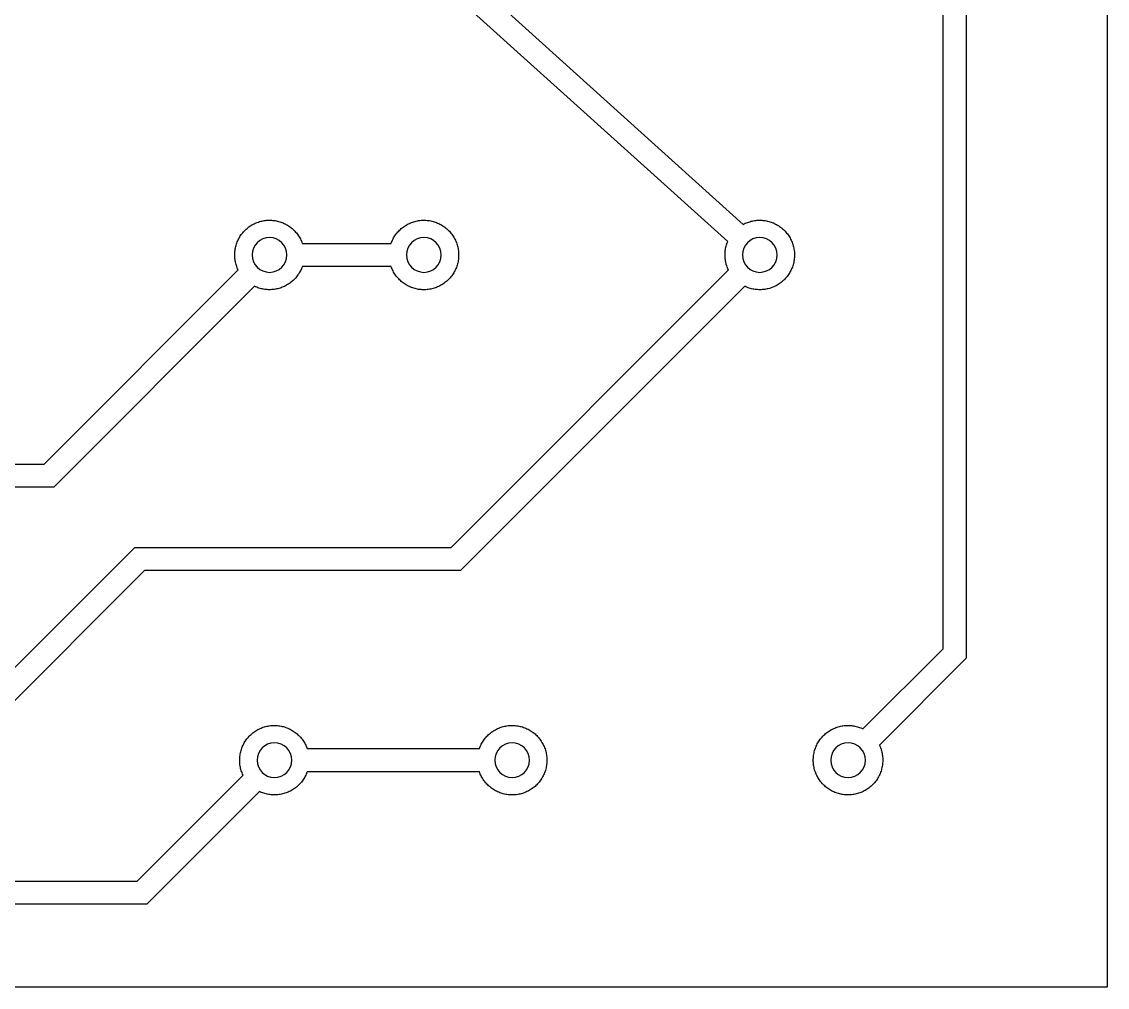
# Model space of a CAD drawing. Extents: x 77.4 to 152.4, y 0 to 50.
# Drawn here: x 124.26 to 152.38, y 0 to 25 of the extents above; entities that cross this region are included whole.
import ezdxf

# ---------------------------------------------------------------- set-up
doc = ezdxf.new("R2010")
doc.units = 0
doc.layers.add('DEFAULT', color=7, linetype='CONTINUOUS')

msp = doc.modelspace()

# ---------------------------------------------------------------- linework, layer by layer
at = {"layer": 'DEFAULT'}
for p, q in [((152.378, 50), (152.378, 0)), ((148.723, 34.706), (148.723, 8.517)), ((148.123, 8.765), (148.123, 34.458)), ((128.885, 32.428), (142.945, 19.752)), ((142.544, 19.306), (128.654, 31.828)), ((130.116, 19.667), (130.141, 19.686)), ((130.141, 19.686), (130.166, 19.704)), ((130.166, 19.704), (130.192, 19.721)), ((130.192, 19.721), (130.219, 19.737)), ((130.219, 19.737), (130.246, 19.752)), ((130.246, 19.752), (130.274, 19.767)), ((130.274, 19.767), (130.302, 19.78)), ((130.302, 19.78), (130.33, 19.792)), ((130.33, 19.792), (130.359, 19.804)), ((130.359, 19.804), (130.388, 19.814)), ((130.388, 19.814), (130.418, 19.824)), ((130.418, 19.824), (130.448, 19.832)), ((130.448, 19.832), (130.478, 19.839)), ((130.478, 19.839), (130.509, 19.845)), ((130.509, 19.845), (130.539, 19.851)), ((130.539, 19.851), (130.57, 19.855)), ((130.57, 19.855), (130.601, 19.858)), ((130.601, 19.858), (130.632, 19.86)), ((130.632, 19.86), (130.663, 19.861)), ((130.663, 19.861), (130.694, 19.861)), ((130.694, 19.861), (130.725, 19.859)), ((130.725, 19.859), (130.756, 19.857)), ((130.756, 19.857), (130.787, 19.854)), ((130.787, 19.854), (130.818, 19.849)), ((130.818, 19.849), (130.849, 19.844)), ((130.849, 19.844), (130.879, 19.837)), ((130.879, 19.837), (130.909, 19.83)), ((130.909, 19.83), (130.939, 19.821)), ((130.939, 19.821), (130.969, 19.811)), ((130.969, 19.811), (130.998, 19.801)), ((130.998, 19.801), (131.027, 19.789)), ((131.027, 19.789), (131.055, 19.777)), ((131.055, 19.777), (131.083, 19.763)), ((131.083, 19.763), (131.11, 19.748)), ((131.11, 19.748), (131.137, 19.733)), ((131.137, 19.733), (131.164, 19.716)), ((131.164, 19.716), (131.19, 19.699)), ((131.19, 19.699), (131.215, 19.681)), ((134.138, 19.683), (134.163, 19.701)), ((134.163, 19.701), (134.189, 19.719)), ((134.189, 19.719), (134.216, 19.735)), ((134.216, 19.735), (134.243, 19.751)), ((134.243, 19.751), (134.271, 19.765)), ((134.271, 19.765), (134.299, 19.779)), ((134.299, 19.779), (134.328, 19.791)), ((134.328, 19.791), (134.357, 19.803)), ((134.357, 19.803), (134.386, 19.813)), ((134.386, 19.813), (134.416, 19.823)), ((134.416, 19.823), (134.446, 19.831)), ((134.446, 19.831), (134.477, 19.839)), ((134.477, 19.839), (134.507, 19.845)), ((134.507, 19.845), (134.538, 19.85)), ((134.538, 19.85), (134.569, 19.855)), ((134.569, 19.855), (134.6, 19.858)), ((134.6, 19.858), (134.632, 19.86)), ((134.632, 19.86), (134.663, 19.861)), ((134.663, 19.861), (134.694, 19.861)), ((134.694, 19.861), (134.726, 19.859)), ((134.726, 19.859), (134.757, 19.857)), ((134.757, 19.857), (134.788, 19.854)), ((134.788, 19.854), (134.819, 19.849)), ((134.819, 19.849), (134.85, 19.844)), ((134.85, 19.844), (134.88, 19.837)), ((134.88, 19.837), (134.911, 19.829)), ((134.911, 19.829), (134.941, 19.821)), ((134.941, 19.821), (134.971, 19.811)), ((134.971, 19.811), (135, 19.8)), ((135, 19.8), (135.029, 19.788)), ((135.029, 19.788), (135.058, 19.775)), ((135.058, 19.775), (135.086, 19.761)), ((135.086, 19.761), (135.113, 19.747)), ((135.113, 19.747), (135.14, 19.731)), ((135.14, 19.731), (135.167, 19.714)), ((135.167, 19.714), (135.193, 19.697)), ((135.193, 19.697), (135.218, 19.678)), ((142.945, 19.752), (142.973, 19.766)), ((142.973, 19.766), (143.001, 19.78)), ((143.001, 19.78), (143.03, 19.792)), ((143.03, 19.792), (143.059, 19.804)), ((143.059, 19.804), (143.088, 19.814)), ((143.088, 19.814), (143.118, 19.823)), ((143.118, 19.823), (143.148, 19.832)), ((143.148, 19.832), (143.178, 19.839)), ((143.178, 19.839), (143.208, 19.845)), ((143.208, 19.845), (143.239, 19.851)), ((143.239, 19.851), (143.27, 19.855)), ((143.27, 19.855), (143.301, 19.858)), ((143.301, 19.858), (143.332, 19.86)), ((143.332, 19.86), (143.363, 19.861)), ((143.363, 19.861), (143.394, 19.861)), ((143.394, 19.861), (143.425, 19.859)), ((143.425, 19.859), (143.457, 19.857)), ((143.457, 19.857), (143.487, 19.854)), ((143.487, 19.854), (143.518, 19.849)), ((143.518, 19.849), (143.549, 19.844)), ((143.549, 19.844), (143.579, 19.837)), ((143.579, 19.837), (143.61, 19.83)), ((143.61, 19.83), (143.64, 19.821)), ((143.64, 19.821), (143.669, 19.811)), ((143.669, 19.811), (143.698, 19.801)), ((143.698, 19.801), (143.727, 19.789)), ((143.727, 19.789), (143.756, 19.776)), ((143.756, 19.776), (143.784, 19.762)), ((143.784, 19.762), (143.811, 19.748)), ((143.811, 19.748), (143.838, 19.732)), ((143.838, 19.732), (143.865, 19.716)), ((143.865, 19.716), (143.89, 19.698)), ((143.89, 19.698), (143.916, 19.68)), ((129.879, 19.382), (129.894, 19.409)), ((129.894, 19.409), (129.91, 19.436)), ((129.91, 19.436), (129.927, 19.462)), ((129.927, 19.462), (129.945, 19.488)), ((129.945, 19.488), (129.964, 19.513)), ((129.964, 19.513), (129.983, 19.537)), ((129.983, 19.537), (130.003, 19.56)), ((130.003, 19.56), (130.024, 19.583)), ((130.024, 19.583), (130.046, 19.605)), ((130.046, 19.605), (130.069, 19.627)), ((130.069, 19.627), (130.092, 19.647)), ((130.092, 19.647), (130.116, 19.667)), ((131.215, 19.681), (131.239, 19.662)), ((131.239, 19.662), (131.263, 19.642)), ((131.263, 19.642), (131.286, 19.621)), ((131.286, 19.621), (131.309, 19.599)), ((131.309, 19.599), (131.33, 19.577)), ((131.33, 19.577), (131.351, 19.554)), ((131.351, 19.554), (131.371, 19.53)), ((131.371, 19.53), (131.391, 19.506)), ((131.391, 19.506), (131.409, 19.481)), ((131.409, 19.481), (131.427, 19.455)), ((131.427, 19.455), (131.443, 19.429)), ((131.443, 19.429), (131.459, 19.402)), ((133.891, 19.403), (133.907, 19.43)), ((133.907, 19.43), (133.923, 19.457)), ((133.923, 19.457), (133.941, 19.483)), ((133.941, 19.483), (133.96, 19.508)), ((133.96, 19.508), (133.979, 19.532)), ((133.979, 19.532), (134, 19.556)), ((134, 19.556), (134.021, 19.579)), ((134.021, 19.579), (134.043, 19.602)), ((134.043, 19.602), (134.065, 19.623)), ((134.065, 19.623), (134.089, 19.644)), ((134.089, 19.644), (134.113, 19.664)), ((134.113, 19.664), (134.138, 19.683)), ((135.218, 19.678), (135.243, 19.659)), ((135.243, 19.659), (135.267, 19.639)), ((135.267, 19.639), (135.29, 19.618)), ((135.29, 19.618), (135.312, 19.596)), ((135.312, 19.596), (135.334, 19.573)), ((135.334, 19.573), (135.355, 19.55)), ((135.355, 19.55), (135.375, 19.526)), ((135.375, 19.526), (135.394, 19.501)), ((135.394, 19.501), (135.413, 19.476)), ((135.413, 19.476), (135.43, 19.45)), ((135.43, 19.45), (135.447, 19.423)), ((135.447, 19.423), (135.462, 19.396)), ((143.916, 19.68), (143.94, 19.661)), ((143.94, 19.661), (143.964, 19.641)), ((143.964, 19.641), (143.987, 19.62)), ((143.987, 19.62), (144.01, 19.599)), ((144.01, 19.599), (144.031, 19.576)), ((144.031, 19.576), (144.052, 19.553)), ((144.052, 19.553), (144.072, 19.529)), ((144.072, 19.529), (144.092, 19.505)), ((144.092, 19.505), (144.11, 19.48)), ((144.11, 19.48), (144.128, 19.454)), ((144.128, 19.454), (144.144, 19.427)), ((144.144, 19.427), (144.16, 19.401)), ((129.789, 19.119), (129.795, 19.149)), ((129.795, 19.149), (129.802, 19.179)), ((129.802, 19.179), (129.81, 19.209)), ((129.81, 19.209), (129.819, 19.239)), ((129.819, 19.239), (129.829, 19.269)), ((129.829, 19.269), (129.84, 19.298)), ((129.84, 19.298), (129.852, 19.326)), ((129.852, 19.326), (129.865, 19.354)), ((129.865, 19.354), (129.879, 19.382)), ((131.459, 19.402), (131.474, 19.375)), ((131.474, 19.375), (131.488, 19.347)), ((131.488, 19.347), (131.5, 19.319)), ((131.5, 19.319), (131.512, 19.29)), ((131.512, 19.29), (131.523, 19.261)), ((131.523, 19.261), (133.826, 19.261)), ((133.826, 19.261), (133.837, 19.29)), ((133.837, 19.29), (133.849, 19.319)), ((133.849, 19.319), (133.862, 19.348)), ((133.862, 19.348), (133.876, 19.376)), ((133.876, 19.376), (133.891, 19.403)), ((135.462, 19.396), (135.477, 19.368)), ((135.477, 19.368), (135.491, 19.34)), ((135.491, 19.34), (135.503, 19.312)), ((135.503, 19.312), (135.515, 19.282)), ((135.515, 19.282), (135.526, 19.253)), ((135.526, 19.253), (135.535, 19.223)), ((135.535, 19.223), (135.544, 19.193)), ((135.544, 19.193), (135.552, 19.163)), ((135.552, 19.163), (135.558, 19.132)), ((135.558, 19.132), (135.564, 19.101)), ((142.486, 19.103), (142.491, 19.133)), ((142.491, 19.133), (142.497, 19.162)), ((142.497, 19.162), (142.505, 19.192)), ((142.505, 19.192), (142.513, 19.221)), ((142.513, 19.221), (142.522, 19.25)), ((142.522, 19.25), (142.532, 19.278)), ((142.532, 19.278), (142.544, 19.306)), ((144.16, 19.401), (144.175, 19.373)), ((144.175, 19.373), (144.188, 19.345)), ((144.188, 19.345), (144.201, 19.317)), ((144.201, 19.317), (144.213, 19.288)), ((144.213, 19.288), (144.224, 19.259)), ((144.224, 19.259), (144.234, 19.229)), ((144.234, 19.229), (144.242, 19.199)), ((144.242, 19.199), (144.25, 19.169)), ((144.25, 19.169), (144.257, 19.139)), ((144.257, 19.139), (144.262, 19.108)), ((129.775, 18.995), (129.777, 19.026)), ((129.775, 18.964), (129.775, 18.995)), ((129.775, 18.933), (129.775, 18.964)), ((129.777, 18.902), (129.775, 18.933)), ((129.777, 19.026), (129.78, 19.057)), ((129.779, 18.871), (129.777, 18.902)), ((129.783, 18.84), (129.779, 18.871)), ((129.78, 19.057), (129.784, 19.088)), ((129.784, 19.088), (129.789, 19.119)), ((135.564, 19.101), (135.568, 19.07)), ((135.568, 18.851), (135.564, 18.82)), ((135.568, 19.07), (135.571, 19.039)), ((135.571, 18.883), (135.568, 18.851)), ((135.571, 19.039), (135.573, 19.008)), ((135.573, 18.914), (135.571, 18.883)), ((135.573, 19.008), (135.574, 18.977)), ((135.574, 18.945), (135.573, 18.914)), ((135.574, 18.977), (135.574, 18.945)), ((142.475, 18.983), (142.476, 19.013)), ((142.475, 18.953), (142.475, 18.983)), ((142.475, 18.922), (142.475, 18.953)), ((142.477, 18.892), (142.475, 18.922)), ((142.476, 19.013), (142.478, 19.043)), ((142.48, 18.862), (142.477, 18.892)), ((142.478, 19.043), (142.482, 19.073)), ((142.484, 18.832), (142.48, 18.862)), ((142.482, 19.073), (142.486, 19.103)), ((144.262, 19.108), (144.267, 19.077)), ((144.269, 18.86), (144.265, 18.829)), ((144.267, 19.077), (144.271, 19.046)), ((144.272, 18.891), (144.269, 18.86)), ((144.271, 19.046), (144.273, 19.015)), ((144.274, 18.922), (144.272, 18.891)), ((144.273, 19.015), (144.274, 18.984)), ((144.274, 18.984), (144.275, 18.953)), ((144.275, 18.953), (144.274, 18.922)), ((124.835, 13.546), (129.862, 18.573)), ((129.787, 18.809), (129.783, 18.84)), ((129.793, 18.779), (129.787, 18.809)), ((129.8, 18.748), (129.793, 18.779)), ((129.808, 18.718), (129.8, 18.748)), ((129.817, 18.689), (129.808, 18.718)), ((129.827, 18.659), (129.817, 18.689)), ((129.838, 18.63), (129.827, 18.659)), ((129.85, 18.601), (129.838, 18.63)), ((129.862, 18.573), (129.85, 18.601)), ((131.488, 18.575), (131.474, 18.548)), ((131.501, 18.604), (131.488, 18.575)), ((131.512, 18.632), (131.501, 18.604)), ((131.523, 18.661), (131.512, 18.632)), ((133.826, 18.661), (131.523, 18.661)), ((133.837, 18.632), (133.826, 18.661)), ((133.849, 18.603), (133.837, 18.632)), ((133.862, 18.574), (133.849, 18.603)), ((133.876, 18.546), (133.862, 18.574)), ((135.377, 11.388), (142.562, 18.573)), ((135.491, 18.582), (135.477, 18.553)), ((135.503, 18.61), (135.491, 18.582)), ((135.515, 18.639), (135.503, 18.61)), ((135.526, 18.669), (135.515, 18.639)), ((135.535, 18.698), (135.526, 18.669)), ((135.544, 18.729), (135.535, 18.698)), ((135.552, 18.759), (135.544, 18.729)), ((135.558, 18.79), (135.552, 18.759)), ((135.564, 18.82), (135.558, 18.79)), ((142.489, 18.802), (142.484, 18.832)), ((142.494, 18.773), (142.489, 18.802)), ((142.501, 18.743), (142.494, 18.773)), ((142.509, 18.714), (142.501, 18.743)), ((142.518, 18.685), (142.509, 18.714)), ((142.528, 18.657), (142.518, 18.685)), ((142.538, 18.628), (142.528, 18.657)), ((142.55, 18.6), (142.538, 18.628)), ((142.562, 18.573), (142.55, 18.6)), ((144.182, 18.562), (144.167, 18.535)), ((144.195, 18.59), (144.182, 18.562)), ((144.207, 18.619), (144.195, 18.59)), ((144.219, 18.648), (144.207, 18.619)), ((144.229, 18.678), (144.219, 18.648)), ((144.238, 18.707), (144.229, 18.678)), ((144.246, 18.737), (144.238, 18.707)), ((144.254, 18.768), (144.246, 18.737)), ((144.26, 18.798), (144.254, 18.768)), ((144.265, 18.829), (144.26, 18.798)), ((131.266, 18.283), (131.243, 18.263)), ((131.289, 18.304), (131.266, 18.283)), ((131.311, 18.325), (131.289, 18.304)), ((131.333, 18.347), (131.311, 18.325)), ((131.353, 18.37), (131.333, 18.347)), ((131.373, 18.394), (131.353, 18.37)), ((131.392, 18.418), (131.373, 18.394)), ((131.41, 18.443), (131.392, 18.418)), ((131.428, 18.468), (131.41, 18.443)), ((131.444, 18.494), (131.428, 18.468)), ((131.46, 18.521), (131.444, 18.494)), ((131.474, 18.548), (131.46, 18.521)), ((133.891, 18.518), (133.876, 18.546)), ((133.907, 18.491), (133.891, 18.518)), ((133.923, 18.465), (133.907, 18.491)), ((133.941, 18.439), (133.923, 18.465)), ((133.96, 18.414), (133.941, 18.439)), ((133.979, 18.389), (133.96, 18.414)), ((134, 18.366), (133.979, 18.389)), ((134.021, 18.342), (134, 18.366)), ((134.043, 18.32), (134.021, 18.342)), ((134.065, 18.298), (134.043, 18.32)), ((134.089, 18.278), (134.065, 18.298)), ((135.267, 18.283), (135.243, 18.263)), ((135.29, 18.304), (135.267, 18.283)), ((135.312, 18.326), (135.29, 18.304)), ((135.334, 18.349), (135.312, 18.326)), ((135.355, 18.372), (135.334, 18.349)), ((135.375, 18.396), (135.355, 18.372)), ((135.394, 18.421), (135.375, 18.396)), ((135.413, 18.446), (135.394, 18.421)), ((135.43, 18.472), (135.413, 18.446)), ((135.447, 18.499), (135.43, 18.472)), ((135.462, 18.526), (135.447, 18.499)), ((135.477, 18.553), (135.462, 18.526)), ((143.976, 18.291), (143.952, 18.271)), ((143.998, 18.312), (143.976, 18.291)), ((144.021, 18.334), (143.998, 18.312)), ((144.042, 18.357), (144.021, 18.334)), ((144.062, 18.38), (144.042, 18.357)), ((144.082, 18.405), (144.062, 18.38)), ((144.101, 18.429), (144.082, 18.405)), ((144.119, 18.455), (144.101, 18.429)), ((144.136, 18.481), (144.119, 18.455)), ((144.152, 18.507), (144.136, 18.481)), ((144.167, 18.535), (144.152, 18.507)), ((130.287, 18.149), (125.084, 12.946)), ((130.315, 18.136), (130.287, 18.149)), ((130.343, 18.124), (130.315, 18.136)), ((130.372, 18.113), (130.343, 18.124)), ((130.401, 18.103), (130.372, 18.113)), ((130.431, 18.095), (130.401, 18.103)), ((130.46, 18.087), (130.431, 18.095)), ((130.49, 18.08), (130.46, 18.087)), ((130.521, 18.074), (130.49, 18.08)), ((130.551, 18.069), (130.521, 18.074)), ((130.582, 18.066), (130.551, 18.069)), ((130.612, 18.063), (130.582, 18.066)), ((130.643, 18.061), (130.612, 18.063)), ((130.674, 18.061), (130.643, 18.061)), ((130.705, 18.061), (130.674, 18.061)), ((130.735, 18.063), (130.705, 18.061)), ((130.766, 18.066), (130.735, 18.063)), ((130.797, 18.069), (130.766, 18.066)), ((130.827, 18.074), (130.797, 18.069)), ((130.857, 18.08), (130.827, 18.074)), ((130.887, 18.086), (130.857, 18.08)), ((130.917, 18.094), (130.887, 18.086)), ((130.947, 18.103), (130.917, 18.094)), ((130.976, 18.113), (130.947, 18.103)), ((131.005, 18.124), (130.976, 18.113)), ((131.033, 18.135), (131.005, 18.124)), ((131.061, 18.148), (131.033, 18.135)), ((131.089, 18.162), (131.061, 18.148)), ((131.116, 18.176), (131.089, 18.162)), ((131.142, 18.192), (131.116, 18.176)), ((131.168, 18.208), (131.142, 18.192)), ((131.194, 18.226), (131.168, 18.208)), ((131.219, 18.244), (131.194, 18.226)), ((131.243, 18.263), (131.219, 18.244)), ((134.113, 18.258), (134.089, 18.278)), ((134.138, 18.239), (134.113, 18.258)), ((134.163, 18.22), (134.138, 18.239)), ((134.189, 18.203), (134.163, 18.22)), ((134.216, 18.187), (134.189, 18.203)), ((134.243, 18.171), (134.216, 18.187)), ((134.271, 18.157), (134.243, 18.171)), ((134.299, 18.143), (134.271, 18.157)), ((134.328, 18.13), (134.299, 18.143)), ((134.357, 18.119), (134.328, 18.13)), ((134.386, 18.108), (134.357, 18.119)), ((134.416, 18.099), (134.386, 18.108)), ((134.446, 18.09), (134.416, 18.099)), ((134.477, 18.083), (134.446, 18.09)), ((134.507, 18.077), (134.477, 18.083)), ((134.538, 18.071), (134.507, 18.077)), ((134.569, 18.067), (134.538, 18.071)), ((134.6, 18.064), (134.569, 18.067)), ((134.632, 18.062), (134.6, 18.064)), ((134.663, 18.061), (134.632, 18.062)), ((134.694, 18.061), (134.663, 18.061)), ((134.726, 18.062), (134.694, 18.061)), ((134.757, 18.065), (134.726, 18.062)), ((134.788, 18.068), (134.757, 18.065)), ((134.819, 18.073), (134.788, 18.068)), ((134.85, 18.078), (134.819, 18.073)), ((134.88, 18.085), (134.85, 18.078)), ((134.911, 18.092), (134.88, 18.085)), ((134.941, 18.101), (134.911, 18.092)), ((134.971, 18.111), (134.941, 18.101)), ((135, 18.122), (134.971, 18.111)), ((135.029, 18.134), (135, 18.122)), ((135.058, 18.146), (135.029, 18.134)), ((135.086, 18.16), (135.058, 18.146)), ((135.113, 18.175), (135.086, 18.16)), ((135.14, 18.191), (135.113, 18.175)), ((135.167, 18.207), (135.14, 18.191)), ((135.193, 18.225), (135.167, 18.207)), ((135.218, 18.244), (135.193, 18.225)), ((135.243, 18.263), (135.218, 18.244)), ((142.987, 18.149), (135.626, 10.788)), ((143.015, 18.136), (142.987, 18.149)), ((143.044, 18.124), (143.015, 18.136)), ((143.073, 18.113), (143.044, 18.124)), ((143.103, 18.103), (143.073, 18.113)), ((143.132, 18.094), (143.103, 18.103)), ((143.163, 18.086), (143.132, 18.094)), ((143.193, 18.079), (143.163, 18.086)), ((143.224, 18.074), (143.193, 18.079)), ((143.254, 18.069), (143.224, 18.074)), ((143.285, 18.065), (143.254, 18.069)), ((143.316, 18.063), (143.285, 18.065)), ((143.347, 18.061), (143.316, 18.063)), ((143.379, 18.061), (143.347, 18.061)), ((143.41, 18.062), (143.379, 18.061)), ((143.441, 18.063), (143.41, 18.062)), ((143.472, 18.066), (143.441, 18.063)), ((143.503, 18.07), (143.472, 18.066)), ((143.534, 18.075), (143.503, 18.07)), ((143.564, 18.081), (143.534, 18.075)), ((143.594, 18.088), (143.564, 18.081)), ((143.624, 18.096), (143.594, 18.088)), ((143.654, 18.105), (143.624, 18.096)), ((143.684, 18.116), (143.654, 18.105)), ((143.713, 18.127), (143.684, 18.116)), ((143.741, 18.139), (143.713, 18.127)), ((143.77, 18.152), (143.741, 18.139)), ((143.797, 18.166), (143.77, 18.152)), ((143.825, 18.181), (143.797, 18.166)), ((143.851, 18.197), (143.825, 18.181)), ((143.877, 18.214), (143.851, 18.197)), ((143.903, 18.232), (143.877, 18.214)), ((143.928, 18.251), (143.903, 18.232)), ((143.952, 18.271), (143.928, 18.251)), ((85.39, 13.546), (124.835, 13.546)), ((125.084, 12.946), (85.39, 12.946)), ((122.489, 6.692), (127.185, 11.388)), ((127.185, 11.388), (135.377, 11.388)), ((127.434, 10.788), (122.914, 6.268)), ((135.626, 10.788), (127.434, 10.788)), ((146.049, 6.692), (148.123, 8.765)), ((148.723, 8.517), (146.474, 6.268)), ((130.545, 6.742), (130.575, 6.751)), ((130.575, 6.751), (130.605, 6.758)), ((130.605, 6.758), (130.636, 6.764)), ((130.636, 6.764), (130.666, 6.77)), ((130.666, 6.77), (130.697, 6.774)), ((130.697, 6.774), (130.728, 6.777)), ((130.728, 6.777), (130.759, 6.779)), ((130.759, 6.779), (130.79, 6.78)), ((130.79, 6.78), (130.821, 6.78)), ((130.821, 6.78), (130.852, 6.778)), ((130.852, 6.778), (130.883, 6.776)), ((130.883, 6.776), (130.914, 6.773)), ((130.914, 6.773), (130.945, 6.768)), ((130.945, 6.768), (130.976, 6.763)), ((130.976, 6.763), (131.006, 6.756)), ((131.006, 6.756), (131.036, 6.749)), ((136.702, 6.742), (136.732, 6.75)), ((136.732, 6.75), (136.763, 6.758)), ((136.763, 6.758), (136.793, 6.764)), ((136.793, 6.764), (136.824, 6.769)), ((136.824, 6.769), (136.855, 6.774)), ((136.855, 6.774), (136.886, 6.777)), ((136.886, 6.777), (136.918, 6.779)), ((136.918, 6.779), (136.949, 6.78)), ((136.949, 6.78), (136.98, 6.78)), ((136.98, 6.78), (137.012, 6.778)), ((137.012, 6.778), (137.043, 6.776)), ((137.043, 6.776), (137.074, 6.773)), ((137.074, 6.773), (137.105, 6.768)), ((137.105, 6.768), (137.136, 6.763)), ((137.136, 6.763), (137.166, 6.756)), ((137.166, 6.756), (137.197, 6.748)), ((145.409, 6.744), (145.439, 6.752)), ((145.439, 6.752), (145.47, 6.759)), ((145.47, 6.759), (145.5, 6.765)), ((145.5, 6.765), (145.531, 6.77)), ((145.531, 6.77), (145.562, 6.774)), ((145.562, 6.774), (145.593, 6.777)), ((145.593, 6.777), (145.625, 6.779)), ((145.625, 6.779), (145.656, 6.78)), ((145.656, 6.78), (145.687, 6.779)), ((145.687, 6.779), (145.718, 6.778)), ((145.718, 6.778), (145.75, 6.776)), ((145.75, 6.776), (145.781, 6.772)), ((145.781, 6.772), (145.812, 6.767)), ((145.812, 6.767), (145.842, 6.761)), ((145.842, 6.761), (145.873, 6.755)), ((145.873, 6.755), (145.903, 6.747)), ((130.11, 6.456), (130.13, 6.479)), ((130.13, 6.479), (130.151, 6.502)), ((130.151, 6.502), (130.173, 6.524)), ((130.173, 6.524), (130.196, 6.546)), ((130.196, 6.546), (130.219, 6.566)), ((130.219, 6.566), (130.243, 6.586)), ((130.243, 6.586), (130.268, 6.605)), ((130.268, 6.605), (130.293, 6.623)), ((130.293, 6.623), (130.319, 6.64)), ((130.319, 6.64), (130.346, 6.656)), ((130.346, 6.656), (130.373, 6.671)), ((130.373, 6.671), (130.401, 6.686)), ((130.401, 6.686), (130.429, 6.699)), ((130.429, 6.699), (130.457, 6.711)), ((130.457, 6.711), (130.486, 6.723)), ((130.486, 6.723), (130.515, 6.733)), ((130.515, 6.733), (130.545, 6.742)), ((131.036, 6.749), (131.066, 6.74)), ((131.066, 6.74), (131.096, 6.73)), ((131.096, 6.73), (131.125, 6.72)), ((131.125, 6.72), (131.154, 6.708)), ((131.154, 6.708), (131.182, 6.695)), ((131.182, 6.695), (131.21, 6.682)), ((131.21, 6.682), (131.237, 6.667)), ((131.237, 6.667), (131.264, 6.652)), ((131.264, 6.652), (131.291, 6.635)), ((131.291, 6.635), (131.317, 6.618)), ((131.317, 6.618), (131.342, 6.6)), ((131.342, 6.6), (131.366, 6.581)), ((131.366, 6.581), (131.39, 6.561)), ((131.39, 6.561), (131.413, 6.54)), ((131.413, 6.54), (131.436, 6.518)), ((131.436, 6.518), (131.457, 6.496)), ((131.457, 6.496), (131.478, 6.473)), ((131.478, 6.473), (131.498, 6.449)), ((136.265, 6.451), (136.286, 6.475)), ((136.286, 6.475), (136.307, 6.498)), ((136.307, 6.498), (136.329, 6.521)), ((136.329, 6.521), (136.351, 6.542)), ((136.351, 6.542), (136.375, 6.563)), ((136.375, 6.563), (136.399, 6.583)), ((136.399, 6.583), (136.424, 6.602)), ((136.424, 6.602), (136.449, 6.62)), ((136.449, 6.62), (136.475, 6.638)), ((136.475, 6.638), (136.502, 6.654)), ((136.502, 6.654), (136.529, 6.67)), ((136.529, 6.67), (136.557, 6.684)), ((136.557, 6.684), (136.585, 6.698)), ((136.585, 6.698), (136.614, 6.71)), ((136.614, 6.71), (136.643, 6.722)), ((136.643, 6.722), (136.672, 6.732)), ((136.672, 6.732), (136.702, 6.742)), ((137.197, 6.748), (137.227, 6.74)), ((137.227, 6.74), (137.257, 6.73)), ((137.257, 6.73), (137.286, 6.719)), ((137.286, 6.719), (137.315, 6.707)), ((137.315, 6.707), (137.344, 6.694)), ((137.344, 6.694), (137.372, 6.68)), ((137.372, 6.68), (137.399, 6.666)), ((137.399, 6.666), (137.426, 6.65)), ((137.426, 6.65), (137.453, 6.633)), ((137.453, 6.633), (137.479, 6.616)), ((137.479, 6.616), (137.504, 6.597)), ((137.504, 6.597), (137.529, 6.578)), ((137.529, 6.578), (137.553, 6.558)), ((137.553, 6.558), (137.576, 6.537)), ((137.576, 6.537), (137.598, 6.515)), ((137.598, 6.515), (137.62, 6.492)), ((137.62, 6.492), (137.641, 6.469)), ((137.641, 6.469), (137.661, 6.445)), ((144.971, 6.456), (144.991, 6.48)), ((144.991, 6.48), (145.012, 6.503)), ((145.012, 6.503), (145.034, 6.525)), ((145.034, 6.525), (145.057, 6.547)), ((145.057, 6.547), (145.081, 6.567)), ((145.081, 6.567), (145.105, 6.587)), ((145.105, 6.587), (145.13, 6.606)), ((145.13, 6.606), (145.155, 6.624)), ((145.155, 6.624), (145.182, 6.641)), ((145.182, 6.641), (145.208, 6.657)), ((145.208, 6.657), (145.236, 6.673)), ((145.236, 6.673), (145.263, 6.687)), ((145.263, 6.687), (145.292, 6.7)), ((145.292, 6.7), (145.32, 6.713)), ((145.32, 6.713), (145.35, 6.724)), ((145.35, 6.724), (145.379, 6.734)), ((145.379, 6.734), (145.409, 6.744)), ((145.903, 6.747), (145.933, 6.738)), ((145.933, 6.738), (145.963, 6.728)), ((145.963, 6.728), (145.992, 6.717)), ((145.992, 6.717), (146.021, 6.705)), ((146.021, 6.705), (146.049, 6.692)), ((129.946, 6.158), (129.956, 6.188)), ((129.956, 6.188), (129.967, 6.217)), ((129.967, 6.217), (129.979, 6.245)), ((129.979, 6.245), (129.992, 6.273)), ((129.992, 6.273), (130.006, 6.301)), ((130.006, 6.301), (130.021, 6.328)), ((130.021, 6.328), (130.037, 6.355)), ((130.037, 6.355), (130.054, 6.381)), ((130.054, 6.381), (130.072, 6.407)), ((130.072, 6.407), (130.091, 6.432)), ((130.091, 6.432), (130.11, 6.456)), ((131.498, 6.449), (131.518, 6.425)), ((131.518, 6.425), (131.536, 6.4)), ((131.536, 6.4), (131.554, 6.374)), ((131.554, 6.374), (131.57, 6.348)), ((131.57, 6.348), (131.586, 6.321)), ((131.586, 6.321), (131.601, 6.294)), ((131.601, 6.294), (131.615, 6.266)), ((131.615, 6.266), (131.627, 6.238)), ((131.627, 6.238), (131.639, 6.209)), ((131.639, 6.209), (131.65, 6.18)), ((136.112, 6.18), (136.123, 6.209)), ((136.123, 6.209), (136.135, 6.238)), ((136.135, 6.238), (136.148, 6.267)), ((136.148, 6.267), (136.162, 6.295)), ((136.162, 6.295), (136.177, 6.322)), ((136.177, 6.322), (136.193, 6.349)), ((136.193, 6.349), (136.209, 6.376)), ((136.209, 6.376), (136.227, 6.401)), ((136.227, 6.401), (136.246, 6.427)), ((136.246, 6.427), (136.265, 6.451)), ((137.661, 6.445), (137.68, 6.42)), ((137.68, 6.42), (137.699, 6.395)), ((137.699, 6.395), (137.716, 6.369)), ((137.716, 6.369), (137.733, 6.342)), ((137.733, 6.342), (137.748, 6.315)), ((137.748, 6.315), (137.763, 6.287)), ((137.763, 6.287), (137.777, 6.259)), ((137.777, 6.259), (137.789, 6.231)), ((137.789, 6.231), (137.801, 6.201)), ((137.801, 6.201), (137.812, 6.172)), ((144.815, 6.186), (144.827, 6.216)), ((144.827, 6.216), (144.839, 6.244)), ((144.839, 6.244), (144.852, 6.273)), ((144.852, 6.273), (144.866, 6.301)), ((144.866, 6.301), (144.881, 6.328)), ((144.881, 6.328), (144.897, 6.355)), ((144.897, 6.355), (144.914, 6.381)), ((144.914, 6.381), (144.932, 6.407)), ((144.932, 6.407), (144.951, 6.432)), ((144.951, 6.432), (144.971, 6.456)), ((146.474, 6.268), (146.487, 6.239)), ((146.487, 6.239), (146.499, 6.21)), ((146.499, 6.21), (146.51, 6.181)), ((129.902, 5.914), (129.904, 5.945)), ((129.902, 5.883), (129.902, 5.914)), ((129.904, 5.945), (129.907, 5.976)), ((129.907, 5.976), (129.911, 6.007)), ((129.911, 6.007), (129.916, 6.038)), ((129.916, 6.038), (129.922, 6.068)), ((129.922, 6.068), (129.929, 6.098)), ((129.929, 6.098), (129.937, 6.128)), ((129.937, 6.128), (129.946, 6.158)), ((131.65, 6.18), (136.112, 6.18)), ((137.812, 6.172), (137.821, 6.142)), ((137.821, 6.142), (137.83, 6.112)), ((137.83, 6.112), (137.838, 6.082)), ((137.838, 6.082), (137.844, 6.051)), ((137.844, 6.051), (137.85, 6.02)), ((137.85, 6.02), (137.854, 5.989)), ((137.854, 5.989), (137.857, 5.958)), ((137.857, 5.958), (137.859, 5.927)), ((137.859, 5.927), (137.86, 5.895)), ((144.762, 5.911), (144.764, 5.942)), ((144.762, 5.88), (144.762, 5.911)), ((144.764, 5.942), (144.767, 5.974)), ((144.767, 5.974), (144.77, 6.005)), ((144.77, 6.005), (144.775, 6.035)), ((144.775, 6.035), (144.781, 6.066)), ((144.781, 6.066), (144.788, 6.097)), ((144.788, 6.097), (144.796, 6.127)), ((144.796, 6.127), (144.805, 6.157)), ((144.805, 6.157), (144.815, 6.186)), ((146.51, 6.181), (146.52, 6.151)), ((146.52, 6.151), (146.529, 6.121)), ((146.529, 6.121), (146.537, 6.091)), ((146.537, 6.091), (146.543, 6.06)), ((146.543, 6.06), (146.549, 6.029)), ((146.549, 6.029), (146.554, 5.998)), ((146.554, 5.998), (146.557, 5.967)), ((146.557, 5.967), (146.56, 5.936)), ((146.56, 5.936), (146.561, 5.905)), ((129.902, 5.852), (129.902, 5.883)), ((129.904, 5.821), (129.902, 5.852)), ((129.906, 5.79), (129.904, 5.821)), ((129.91, 5.759), (129.906, 5.79)), ((129.914, 5.728), (129.91, 5.759)), ((129.92, 5.698), (129.914, 5.728)), ((129.927, 5.667), (129.92, 5.698)), ((129.935, 5.637), (129.927, 5.667)), ((129.944, 5.608), (129.935, 5.637)), ((137.83, 5.648), (137.821, 5.617)), ((137.838, 5.678), (137.83, 5.648)), ((137.844, 5.709), (137.838, 5.678)), ((137.85, 5.739), (137.844, 5.709)), ((137.854, 5.77), (137.85, 5.739)), ((137.857, 5.802), (137.854, 5.77)), ((137.859, 5.833), (137.857, 5.802)), ((137.86, 5.864), (137.859, 5.833)), ((137.86, 5.895), (137.86, 5.864)), ((144.762, 5.848), (144.762, 5.88)), ((144.764, 5.817), (144.762, 5.848)), ((144.767, 5.786), (144.764, 5.817)), ((144.77, 5.755), (144.767, 5.786)), ((144.775, 5.724), (144.77, 5.755)), ((144.781, 5.693), (144.775, 5.724)), ((144.788, 5.663), (144.781, 5.693)), ((144.796, 5.632), (144.788, 5.663)), ((144.805, 5.602), (144.796, 5.632)), ((146.525, 5.626), (146.516, 5.596)), ((146.533, 5.656), (146.525, 5.626)), ((146.541, 5.687), (146.533, 5.656)), ((146.547, 5.718), (146.541, 5.687)), ((146.552, 5.748), (146.547, 5.718)), ((146.556, 5.78), (146.552, 5.748)), ((146.559, 5.811), (146.556, 5.78)), ((146.561, 5.842), (146.559, 5.811)), ((146.561, 5.905), (146.562, 5.873)), ((146.562, 5.873), (146.561, 5.842)), ((127.248, 2.751), (129.989, 5.492)), ((129.954, 5.578), (129.944, 5.608)), ((129.965, 5.549), (129.954, 5.578)), ((129.977, 5.52), (129.965, 5.549)), ((129.989, 5.492), (129.977, 5.52)), ((131.537, 5.362), (131.519, 5.337)), ((131.555, 5.387), (131.537, 5.362)), ((131.571, 5.413), (131.555, 5.387)), ((131.587, 5.44), (131.571, 5.413)), ((131.601, 5.467), (131.587, 5.44)), ((131.615, 5.494), (131.601, 5.467)), ((131.628, 5.523), (131.615, 5.494)), ((131.639, 5.551), (131.628, 5.523)), ((131.65, 5.58), (131.639, 5.551)), ((136.112, 5.58), (131.65, 5.58)), ((136.123, 5.55), (136.112, 5.58)), ((136.135, 5.522), (136.123, 5.55)), ((136.148, 5.493), (136.135, 5.522)), ((136.162, 5.465), (136.148, 5.493)), ((136.177, 5.437), (136.162, 5.465)), ((136.193, 5.41), (136.177, 5.437)), ((136.209, 5.384), (136.193, 5.41)), ((136.227, 5.358), (136.209, 5.384)), ((136.246, 5.333), (136.227, 5.358)), ((137.699, 5.365), (137.68, 5.34)), ((137.716, 5.391), (137.699, 5.365)), ((137.733, 5.418), (137.716, 5.391)), ((137.748, 5.445), (137.733, 5.418)), ((137.763, 5.472), (137.748, 5.445)), ((137.777, 5.501), (137.763, 5.472)), ((137.789, 5.529), (137.777, 5.501)), ((137.801, 5.558), (137.789, 5.529)), ((137.812, 5.588), (137.801, 5.558)), ((137.821, 5.617), (137.812, 5.588)), ((144.816, 5.573), (144.805, 5.602)), ((144.827, 5.543), (144.816, 5.573)), ((144.839, 5.515), (144.827, 5.543)), ((144.852, 5.486), (144.839, 5.515)), ((144.867, 5.458), (144.852, 5.486)), ((144.882, 5.431), (144.867, 5.458)), ((144.898, 5.404), (144.882, 5.431)), ((144.915, 5.378), (144.898, 5.404)), ((144.933, 5.352), (144.915, 5.378)), ((144.952, 5.327), (144.933, 5.352)), ((146.387, 5.347), (146.368, 5.322)), ((146.405, 5.372), (146.387, 5.347)), ((146.422, 5.398), (146.405, 5.372)), ((146.438, 5.425), (146.422, 5.398)), ((146.454, 5.452), (146.438, 5.425)), ((146.468, 5.48), (146.454, 5.452)), ((146.482, 5.509), (146.468, 5.48)), ((146.494, 5.537), (146.482, 5.509)), ((146.505, 5.567), (146.494, 5.537)), ((146.516, 5.596), (146.505, 5.567)), ((130.414, 5.068), (127.497, 2.151)), ((130.442, 5.055), (130.414, 5.068)), ((131.188, 5.067), (131.16, 5.054)), ((131.216, 5.081), (131.188, 5.067)), ((131.243, 5.095), (131.216, 5.081)), ((131.269, 5.111), (131.243, 5.095)), ((131.295, 5.127), (131.269, 5.111)), ((131.321, 5.145), (131.295, 5.127)), ((131.346, 5.163), (131.321, 5.145)), ((131.37, 5.182), (131.346, 5.163)), ((131.393, 5.202), (131.37, 5.182)), ((131.416, 5.223), (131.393, 5.202)), ((131.438, 5.244), (131.416, 5.223)), ((131.46, 5.266), (131.438, 5.244)), ((131.48, 5.289), (131.46, 5.266)), ((131.5, 5.313), (131.48, 5.289)), ((131.519, 5.337), (131.5, 5.313)), ((136.265, 5.308), (136.246, 5.333)), ((136.286, 5.285), (136.265, 5.308)), ((136.307, 5.261), (136.286, 5.285)), ((136.329, 5.239), (136.307, 5.261)), ((136.351, 5.217), (136.329, 5.239)), ((136.375, 5.197), (136.351, 5.217)), ((136.399, 5.177), (136.375, 5.197)), ((136.424, 5.158), (136.399, 5.177)), ((136.449, 5.139), (136.424, 5.158)), ((136.475, 5.122), (136.449, 5.139)), ((136.502, 5.106), (136.475, 5.122)), ((136.529, 5.09), (136.502, 5.106)), ((136.557, 5.075), (136.529, 5.09)), ((136.585, 5.062), (136.557, 5.075)), ((137.344, 5.065), (137.315, 5.053)), ((137.372, 5.079), (137.344, 5.065)), ((137.399, 5.094), (137.372, 5.079)), ((137.426, 5.11), (137.399, 5.094)), ((137.453, 5.126), (137.426, 5.11)), ((137.479, 5.144), (137.453, 5.126)), ((137.504, 5.163), (137.479, 5.144)), ((137.529, 5.182), (137.504, 5.163)), ((137.553, 5.202), (137.529, 5.182)), ((137.576, 5.223), (137.553, 5.202)), ((137.598, 5.245), (137.576, 5.223)), ((137.62, 5.267), (137.598, 5.245)), ((137.641, 5.291), (137.62, 5.267)), ((137.661, 5.315), (137.641, 5.291)), ((137.68, 5.34), (137.661, 5.315)), ((144.971, 5.302), (144.952, 5.327)), ((144.992, 5.279), (144.971, 5.302)), ((145.013, 5.256), (144.992, 5.279)), ((145.035, 5.234), (145.013, 5.256)), ((145.058, 5.212), (145.035, 5.234)), ((145.082, 5.192), (145.058, 5.212)), ((145.106, 5.172), (145.082, 5.192)), ((145.131, 5.153), (145.106, 5.172)), ((145.157, 5.135), (145.131, 5.153)), ((145.183, 5.118), (145.157, 5.135)), ((145.21, 5.101), (145.183, 5.118)), ((145.237, 5.086), (145.21, 5.101)), ((145.265, 5.072), (145.237, 5.086)), ((145.293, 5.059), (145.265, 5.072)), ((146.052, 5.069), (146.024, 5.056)), ((146.08, 5.083), (146.052, 5.069)), ((146.108, 5.098), (146.08, 5.083)), ((146.135, 5.114), (146.108, 5.098)), ((146.161, 5.131), (146.135, 5.114)), ((146.187, 5.149), (146.161, 5.131)), ((146.212, 5.168), (146.187, 5.149)), ((146.237, 5.187), (146.212, 5.168)), ((146.26, 5.208), (146.237, 5.187)), ((146.283, 5.229), (146.26, 5.208)), ((146.306, 5.251), (146.283, 5.229)), ((146.327, 5.274), (146.306, 5.251)), ((146.348, 5.297), (146.327, 5.274)), ((146.368, 5.322), (146.348, 5.297)), ((130.47, 5.043), (130.442, 5.055)), ((130.499, 5.032), (130.47, 5.043)), ((130.528, 5.022), (130.499, 5.032)), ((130.558, 5.014), (130.528, 5.022)), ((130.587, 5.006), (130.558, 5.014)), ((130.617, 4.999), (130.587, 5.006)), ((130.648, 4.993), (130.617, 4.999)), ((130.678, 4.988), (130.648, 4.993)), ((130.709, 4.985), (130.678, 4.988)), ((130.739, 4.982), (130.709, 4.985)), ((130.77, 4.98), (130.739, 4.982)), ((130.801, 4.98), (130.77, 4.98)), ((130.832, 4.98), (130.801, 4.98)), ((130.862, 4.982), (130.832, 4.98)), ((130.893, 4.984), (130.862, 4.982)), ((130.924, 4.988), (130.893, 4.984)), ((130.954, 4.993), (130.924, 4.988)), ((130.984, 4.999), (130.954, 4.993)), ((131.014, 5.005), (130.984, 4.999)), ((131.044, 5.013), (131.014, 5.005)), ((131.074, 5.022), (131.044, 5.013)), ((131.103, 5.032), (131.074, 5.022)), ((131.132, 5.043), (131.103, 5.032)), ((131.16, 5.054), (131.132, 5.043)), ((136.614, 5.049), (136.585, 5.062)), ((136.643, 5.038), (136.614, 5.049)), ((136.672, 5.027), (136.643, 5.038)), ((136.702, 5.018), (136.672, 5.027)), ((136.732, 5.009), (136.702, 5.018)), ((136.763, 5.002), (136.732, 5.009)), ((136.793, 4.995), (136.763, 5.002)), ((136.824, 4.99), (136.793, 4.995)), ((136.855, 4.986), (136.824, 4.99)), ((136.886, 4.983), (136.855, 4.986)), ((136.918, 4.981), (136.886, 4.983)), ((136.949, 4.98), (136.918, 4.981)), ((136.98, 4.98), (136.949, 4.98)), ((137.012, 4.981), (136.98, 4.98)), ((137.043, 4.984), (137.012, 4.981)), ((137.074, 4.987), (137.043, 4.984)), ((137.105, 4.992), (137.074, 4.987)), ((137.136, 4.997), (137.105, 4.992)), ((137.166, 5.004), (137.136, 4.997)), ((137.197, 5.011), (137.166, 5.004)), ((137.227, 5.02), (137.197, 5.011)), ((137.257, 5.03), (137.227, 5.02)), ((137.286, 5.041), (137.257, 5.03)), ((137.315, 5.053), (137.286, 5.041)), ((145.322, 5.046), (145.293, 5.059)), ((145.351, 5.035), (145.322, 5.046)), ((145.381, 5.025), (145.351, 5.035)), ((145.411, 5.015), (145.381, 5.025)), ((145.441, 5.007), (145.411, 5.015)), ((145.472, 5), (145.441, 5.007)), ((145.503, 4.994), (145.472, 5)), ((145.533, 4.989), (145.503, 4.994)), ((145.565, 4.985), (145.533, 4.989)), ((145.596, 4.982), (145.565, 4.985)), ((145.627, 4.98), (145.596, 4.982)), ((145.658, 4.98), (145.627, 4.98)), ((145.69, 4.98), (145.658, 4.98)), ((145.721, 4.982), (145.69, 4.98)), ((145.752, 4.984), (145.721, 4.982)), ((145.783, 4.988), (145.752, 4.984)), ((145.814, 4.993), (145.783, 4.988)), ((145.845, 4.999), (145.814, 4.993)), ((145.876, 5.006), (145.845, 4.999)), ((145.906, 5.014), (145.876, 5.006)), ((145.936, 5.023), (145.906, 5.014)), ((145.966, 5.033), (145.936, 5.023)), ((145.995, 5.044), (145.966, 5.033)), ((146.024, 5.056), (145.995, 5.044)), ((89.091, 2.751), (127.248, 2.751)), ((127.497, 2.151), (88.843, 2.151)), ((152.378, 0), (77.378, 0))]:
    msp.add_line(p, q, dxfattribs=at)
at = {"layer": 'DEFAULT', "extrusion": (0, 0, -1)}
for centre in [(-130.675, 18.961), (-134.675, 18.961), (-143.375, 18.961), (-130.802, 5.88), (-136.961, 5.88), (-145.662, 5.88)]:
    msp.add_circle(centre, 0.45, dxfattribs=at)

doc.saveas('drawing.dxf')
